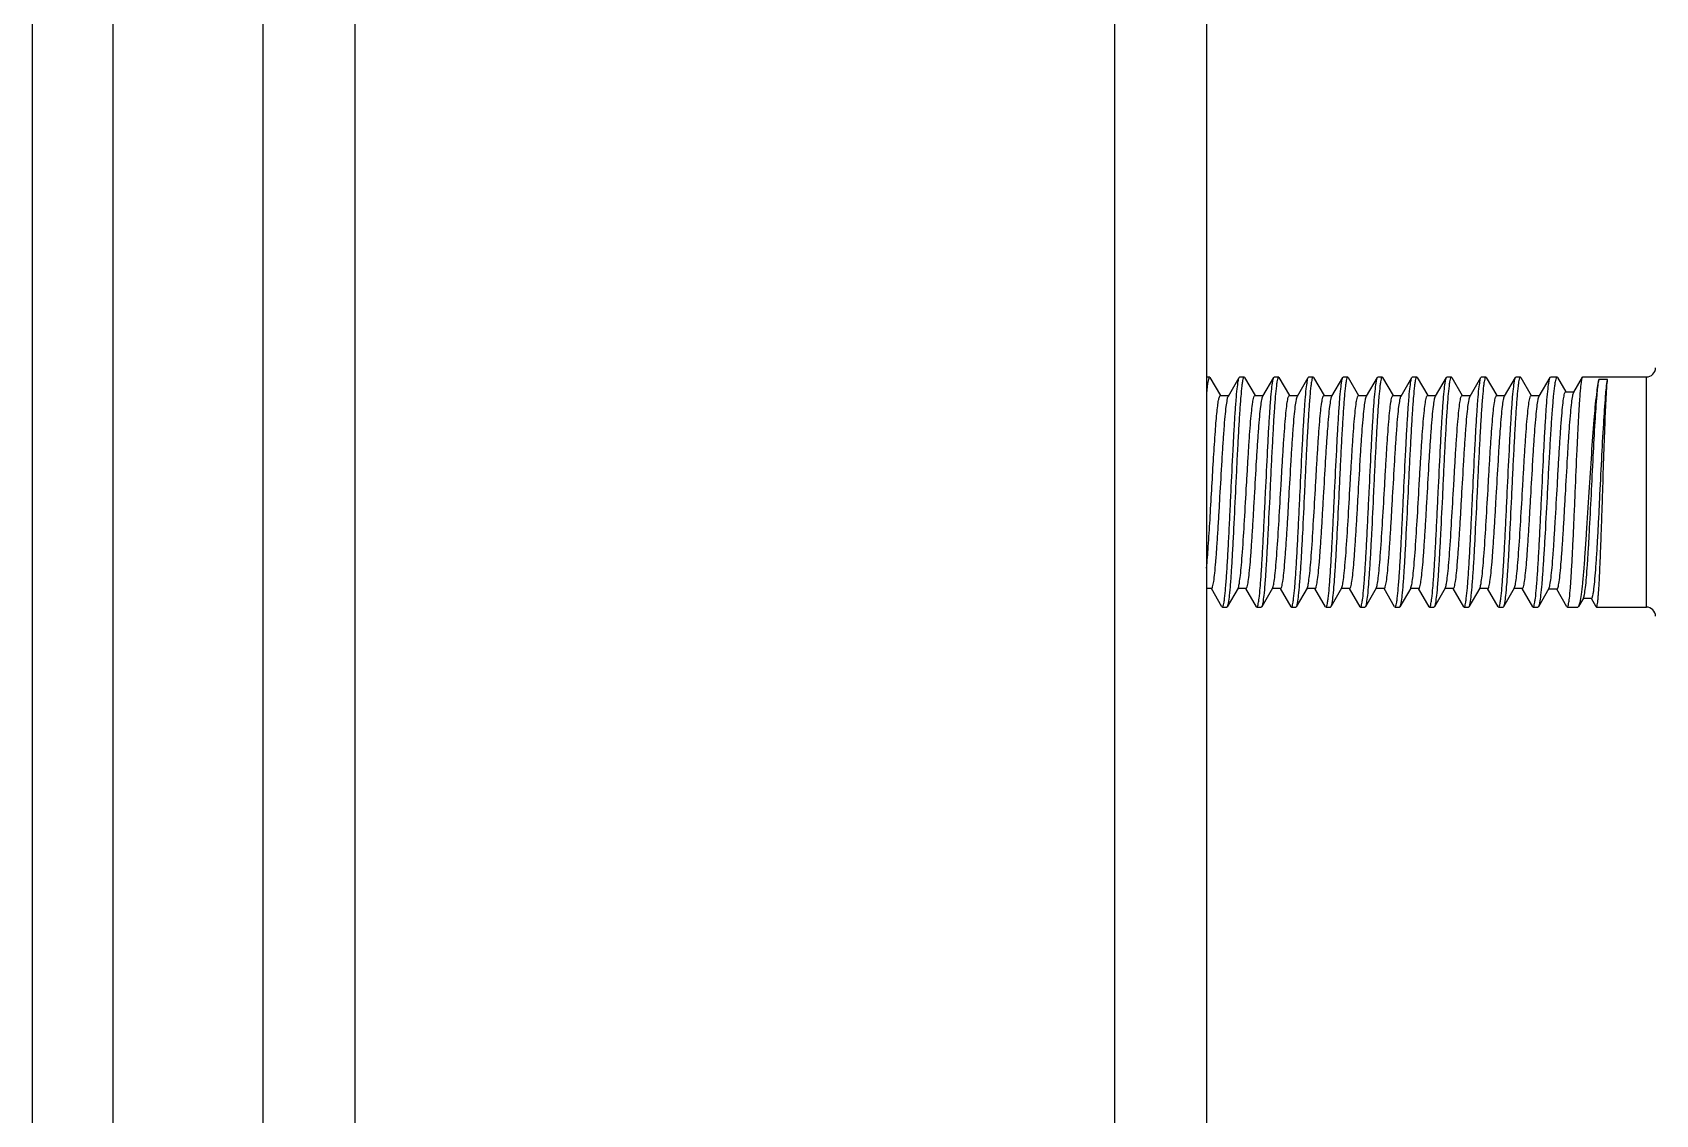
# Model space of a CAD drawing. Extents: x 27938 to 1042331, y -235042 to 1535213.
# Drawn here: x 724842 to 725419, y 755128 to 755512 of the extents above; entities that cross this region are included whole.
import ezdxf

# ---------------------------------------------------------------- set-up
doc = ezdxf.new("R2010")
doc.units = 0
doc.header["$LTSCALE"] = 1000
doc.header["$MEASUREMENT"] = 0

msp = doc.modelspace()

# ---------------------------------------------------------------- linework, layer by layer
for p, q in [((724842.22, 753125.76), (724842.22, 755867.83)), ((724870.84, 753483.81), (724870.84, 755746.94)), ((724924, 755594.09), (724924, 752879.18)), ((724956.71, 755594.09), (724956.71, 752879.18)), ((725226.57, 755594.09), (725226.57, 752879.18)), ((725259.28, 755594.09), (725259.28, 752879.18)), ((725259.28, 755389.65), (725260.3, 755389.65)), ((725260.46, 755389.52), (725260.3, 755389.65)), ((725260.46, 755389.52), (725264.22, 755383.03)), ((725267, 755382.87), (725270.87, 755389.52)), ((725270.87, 755389.52), (725271.03, 755389.65)), ((725271.03, 755389.65), (725272.57, 755389.65)), ((725272.73, 755389.52), (725272.57, 755389.65)), ((725272.73, 755389.52), (725276.49, 755383.03)), ((725279.27, 755382.87), (725283.14, 755389.52)), ((725283.14, 755389.52), (725283.3, 755389.65)), ((725283.3, 755389.65), (725284.83, 755389.65)), ((725284.99, 755389.52), (725284.83, 755389.65)), ((725284.99, 755389.52), (725288.75, 755383.03)), ((725291.53, 755382.87), (725295.4, 755389.52)), ((725295.4, 755389.52), (725295.56, 755389.65)), ((725295.56, 755389.65), (725297.1, 755389.65)), ((725297.26, 755389.52), (725297.1, 755389.65)), ((725297.26, 755389.52), (725301.02, 755383.03)), ((725303.8, 755382.87), (725307.67, 755389.52)), ((725307.67, 755389.52), (725307.83, 755389.65)), ((725307.83, 755389.65), (725309.37, 755389.65)), ((725309.53, 755389.52), (725309.37, 755389.65)), ((725309.53, 755389.52), (725313.29, 755383.03)), ((725316.06, 755382.87), (725319.93, 755389.52)), ((725319.93, 755389.52), (725320.1, 755389.65)), ((725320.1, 755389.65), (725321.63, 755389.65)), ((725321.79, 755389.52), (725325.55, 755383.03)), ((725328.33, 755382.87), (725332.2, 755389.52)), ((725332.2, 755389.52), (725332.36, 755389.65)), ((725332.36, 755389.65), (725333.9, 755389.65)), ((725334.06, 755389.52), (725333.9, 755389.65)), ((725334.06, 755389.52), (725337.82, 755383.03)), ((725340.6, 755382.87), (725344.47, 755389.52)), ((725344.47, 755389.52), (725344.63, 755389.65)), ((725344.63, 755389.65), (725346.16, 755389.65)), ((725346.33, 755389.52), (725346.16, 755389.65)), ((725346.33, 755389.52), (725350.08, 755383.03)), ((725352.86, 755382.87), (725356.73, 755389.52)), ((725356.73, 755389.52), (725356.89, 755389.65)), ((725356.89, 755389.65), (725358.43, 755389.65)), ((725358.59, 755389.52), (725358.43, 755389.65)), ((725358.59, 755389.52), (725362.35, 755383.03)), ((725365.13, 755382.87), (725369, 755389.52)), ((725369, 755389.52), (725369.16, 755389.65)), ((725369.16, 755389.65), (725370.7, 755389.65)), ((725370.86, 755389.52), (725374.62, 755383.03)), ((725377.4, 755382.87), (725381.27, 755389.52)), ((725381.27, 755389.52), (725381.43, 755389.65)), ((725381.43, 755389.65), (725383.75, 755389.65)), ((725383.96, 755389.47), (725383.75, 755389.65)), ((725383.96, 755389.47), (725386.91, 755384.4)), ((725389.7, 755384.24), (725392.79, 755389.55)), ((725392.79, 755389.55), (725392.9, 755389.65)), ((725392.9, 755389.65), (725415.47, 755389.65)), ((725401.7, 755388.72), (725398.63, 755388.72)), ((725415.47, 755307.88), (725415.47, 755389.65)), ((725264.12, 755383.03), (725267.1, 755383.03)), ((725276.39, 755383.03), (725279.36, 755383.03)), ((725288.66, 755383.03), (725291.63, 755383.03)), ((725300.92, 755383.03), (725303.89, 755383.03)), ((725313.19, 755383.03), (725316.16, 755383.03)), ((725325.46, 755383.03), (725328.43, 755383.03)), ((725337.72, 755383.03), (725340.69, 755383.03)), ((725349.99, 755383.03), (725352.96, 755383.03)), ((725362.25, 755383.03), (725365.23, 755383.03)), ((725374.52, 755383.03), (725377.49, 755383.03)), ((725386.82, 755384.4), (725389.79, 755384.4)), ((725261.06, 755314.5), (725259.28, 755314.5)), ((725264.74, 755308.02), (725260.96, 755314.5)), ((725270.45, 755314.67), (725266.59, 755308.02)), ((725273.32, 755314.5), (725270.35, 755314.5)), ((725270.45, 755314.67), (725270.55, 755314.89)), ((725277, 755308.02), (725273.23, 755314.5)), ((725282.72, 755314.67), (725278.86, 755308.02)), ((725285.59, 755314.5), (725282.62, 755314.5)), ((725282.72, 755314.67), (725282.81, 755314.88)), ((725289.27, 755308.02), (725285.49, 755314.5)), ((725294.98, 755314.67), (725291.13, 755308.02)), ((725297.86, 755314.5), (725294.89, 755314.5)), ((725294.98, 755314.67), (725295.08, 755314.87)), ((725301.54, 755308.02), (725297.76, 755314.5)), ((725307.25, 755314.67), (725303.39, 755308.02)), ((725310.12, 755314.5), (725307.15, 755314.5)), ((725307.25, 755314.67), (725307.34, 755314.86)), ((725313.8, 755308.02), (725310.03, 755314.5)), ((725319.51, 755314.67), (725315.66, 755308.02)), ((725322.39, 755314.5), (725319.42, 755314.5)), ((725319.51, 755314.67), (725319.6, 755314.85)), ((725326.07, 755308.02), (725322.29, 755314.5)), ((725331.78, 755314.67), (725327.93, 755308.02)), ((725334.66, 755314.5), (725331.68, 755314.5)), ((725331.78, 755314.67), (725331.86, 755314.85)), ((725338.33, 755308.02), (725334.56, 755314.5)), ((725344.05, 755314.67), (725340.19, 755308.02)), ((725346.92, 755314.5), (725343.95, 755314.5)), ((725344.05, 755314.67), (725344.13, 755314.84)), ((725350.6, 755308.02), (725346.83, 755314.5)), ((725356.31, 755314.67), (725352.46, 755308.02)), ((725359.19, 755314.5), (725356.22, 755314.5)), ((725356.31, 755314.67), (725356.39, 755314.83)), ((725362.87, 755308.02), (725359.09, 755314.5)), ((725368.58, 755314.67), (725364.72, 755308.02)), ((725371.45, 755314.5), (725368.48, 755314.5)), ((725368.58, 755314.67), (725368.65, 755314.82)), ((725375.13, 755308.02), (725371.36, 755314.5)), ((725380.86, 755314.44), (725377.14, 755308.04)), ((725383.73, 755314.27), (725380.76, 755314.27)), ((725387.28, 755308), (725383.64, 755314.27)), ((725393.14, 755311.12), (725391.38, 755308.1)), ((725264.74, 755308.02), (725264.9, 755307.88)), ((725264.9, 755307.88), (725266.43, 755307.88)), ((725266.59, 755308.02), (725266.43, 755307.88)), ((725277, 755308.02), (725277.16, 755307.88)), ((725277.16, 755307.88), (725278.7, 755307.88)), ((725278.86, 755308.02), (725278.7, 755307.88)), ((725289.27, 755308.02), (725289.43, 755307.88)), ((725289.43, 755307.88), (725290.97, 755307.88)), ((725291.13, 755308.02), (725290.97, 755307.88)), ((725301.54, 755308.02), (725301.7, 755307.88)), ((725301.7, 755307.88), (725303.23, 755307.88)), ((725303.39, 755308.02), (725303.23, 755307.88)), ((725313.8, 755308.02), (725313.96, 755307.88)), ((725313.96, 755307.88), (725315.5, 755307.88)), ((725315.66, 755308.02), (725315.5, 755307.88)), ((725326.07, 755308.02), (725326.23, 755307.88)), ((725326.23, 755307.88), (725327.76, 755307.88)), ((725327.93, 755308.02), (725327.76, 755307.88)), ((725338.33, 755308.02), (725338.49, 755307.88)), ((725338.49, 755307.88), (725340.03, 755307.88)), ((725340.19, 755308.02), (725340.03, 755307.88)), ((725350.6, 755308.02), (725350.76, 755307.88)), ((725350.76, 755307.88), (725352.3, 755307.88)), ((725352.46, 755308.02), (725352.3, 755307.88)), ((725362.87, 755308.02), (725363.03, 755307.88)), ((725363.03, 755307.88), (725364.56, 755307.88)), ((725364.72, 755308.02), (725364.56, 755307.88)), ((725375.13, 755308.02), (725375.29, 755307.88)), ((725375.29, 755307.88), (725376.96, 755307.88)), ((725377.14, 755308.04), (725376.96, 755307.88)), ((725387.28, 755308), (725387.43, 755307.88)), ((725387.43, 755307.88), (725391.13, 755307.88)), ((725391.38, 755308.1), (725391.13, 755307.88)), ((725396.03, 755310.97), (725393.05, 755310.97)), ((725397.7, 755307.96), (725395.97, 755310.93)), ((725397.7, 755307.96), (725397.78, 755307.88)), ((725397.78, 755307.88), (725415.47, 755307.88))]:
    msp.add_line(p, q)
for centre, start, end in [((725415.47, 755392.93), 270, 0), ((725415.47, 755304.61), 0, 90)]:
    msp.add_arc(centre, 3.27, start, end)
for points, knots in [([(725260.3, 755389.65), (725260.16, 755389.65), (725259.95, 755389.01), (725259.74, 755388.1), (725259.49, 755386.3), (725259.35, 755384.96), (725259.28, 755384.17)], [0, 0, 0, 0, 0.077049, 0.268055, 0.577055, 1, 1, 1, 1]), ([(725267.96, 755348.77), (725268.2, 755353.72), (725268.54, 755360.94), (725269.03, 755370.18), (725269.38, 755376.15), (725269.74, 755381.17), (725270.06, 755385.1), (725270.44, 755387.73), (725270.64, 755389.12), (725270.87, 755389.52)], [0, 0, 0, 0, 0.364023, 0.530311, 0.678342, 0.803036, 0.90014, 0.966414, 1, 1, 1, 1]), ([(725272.57, 755389.65), (725272.47, 755389.65), (725272.29, 755389.32), (725272.15, 755388.77), (725271.96, 755387.76), (725271.69, 755385.75), (725271.36, 755382.33), (725271, 755377.31), (725270.63, 755371.19), (725270.25, 755364.21), (725269.88, 755356.64), (725269.63, 755351.43), (725269.5, 755348.77)], [0, 0, 0, 0, 0.006679, 0.021742, 0.04591, 0.079126, 0.171519, 0.295578, 0.446611, 0.618856, 0.8057, 1, 1, 1, 1]), ([(725280.23, 755348.77), (725280.47, 755353.72), (725280.81, 755360.94), (725281.3, 755370.18), (725281.65, 755376.15), (725282.01, 755381.17), (725282.33, 755385.1), (725282.71, 755387.73), (725282.91, 755389.12), (725283.14, 755389.52)], [0, 0, 0, 0, 0.364021, 0.530313, 0.678345, 0.803036, 0.900138, 0.966413, 1, 1, 1, 1]), ([(725284.83, 755389.65), (725284.74, 755389.65), (725284.56, 755389.32), (725284.42, 755388.77), (725284.22, 755387.77), (725283.96, 755385.75), (725283.63, 755382.33), (725283.26, 755377.32), (725282.89, 755371.2), (725282.52, 755364.22), (725282.14, 755356.64), (725281.89, 755351.43), (725281.77, 755348.77)], [0, 0, 0, 0, 0.006669, 0.021718, 0.045876, 0.079084, 0.171468, 0.295521, 0.446556, 0.618814, 0.805682, 1, 1, 1, 1]), ([(725292.5, 755348.77), (725292.73, 755353.72), (725293.08, 755360.94), (725293.57, 755370.18), (725293.92, 755376.15), (725294.28, 755381.17), (725294.59, 755385.1), (725294.97, 755387.73), (725295.17, 755389.12), (725295.4, 755389.52)], [0, 0, 0, 0, 0.364026, 0.530319, 0.678348, 0.803035, 0.900137, 0.966414, 1, 1, 1, 1]), ([(725297.1, 755389.65), (725297.01, 755389.65), (725296.83, 755389.32), (725296.68, 755388.77), (725296.49, 755387.76), (725296.22, 755385.75), (725295.89, 755382.33), (725295.53, 755377.31), (725295.16, 755371.19), (725294.78, 755364.21), (725294.41, 755356.64), (725294.16, 755351.43), (725294.03, 755348.77)], [0, 0, 0, 0, 0.00669, 0.021765, 0.045943, 0.079167, 0.171572, 0.295635, 0.446661, 0.618889, 0.805716, 1, 1, 1, 1]), ([(725304.76, 755348.77), (725305, 755353.72), (725305.34, 755360.94), (725305.83, 755370.18), (725306.18, 755376.15), (725306.54, 755381.17), (725306.86, 755385.1), (725307.24, 755387.73), (725307.44, 755389.12), (725307.67, 755389.52)], [0, 0, 0, 0, 0.364024, 0.530311, 0.678342, 0.803035, 0.900139, 0.966414, 1, 1, 1, 1]), ([(725309.37, 755389.65), (725309.27, 755389.65), (725309.09, 755389.32), (725308.95, 755388.77), (725308.76, 755387.77), (725308.49, 755385.75), (725308.16, 755382.33), (725307.8, 755377.31), (725307.42, 755371.19), (725307.05, 755364.22), (725306.67, 755356.64), (725306.43, 755351.43), (725306.3, 755348.77)], [0, 0, 0, 0, 0.006677, 0.021735, 0.045901, 0.079116, 0.171512, 0.295573, 0.4466, 0.618843, 0.805694, 1, 1, 1, 1]), ([(725317.03, 755348.77), (725317.27, 755353.72), (725317.61, 755360.94), (725318.1, 755370.18), (725318.45, 755376.15), (725318.81, 755381.17), (725319.13, 755385.1), (725319.51, 755387.73), (725319.7, 755389.12), (725319.93, 755389.52)], [0, 0, 0, 0, 0.364026, 0.530313, 0.678337, 0.803029, 0.900137, 0.966414, 1, 1, 1, 1]), ([(725321.63, 755389.65), (725321.54, 755389.65), (725321.36, 755389.32), (725321.22, 755388.77), (725321.02, 755387.76), (725320.75, 755385.74), (725320.43, 755382.33), (725320.06, 755377.31), (725319.69, 755371.19), (725319.32, 755364.21), (725318.94, 755356.64), (725318.69, 755351.43), (725318.56, 755348.77)], [0, 0, 0, 0, 0.006697, 0.021777, 0.045962, 0.079191, 0.171605, 0.29567, 0.44669, 0.618909, 0.805726, 1, 1, 1, 1]), ([(725321.79, 755389.52), (725321.77, 755389.55), (725321.73, 755389.62), (725321.66, 755389.65), (725321.63, 755389.65)], [0, 0, 0, 0, 0.600612, 1, 1, 1, 1]), ([(725329.29, 755348.77), (725329.53, 755353.72), (725329.87, 755360.94), (725330.36, 755370.18), (725330.72, 755376.15), (725331.08, 755381.17), (725331.39, 755385.1), (725331.77, 755387.73), (725331.97, 755389.12), (725332.2, 755389.52)], [0, 0, 0, 0, 0.364026, 0.530312, 0.67834, 0.803034, 0.90014, 0.966415, 1, 1, 1, 1]), ([(725333.9, 755389.65), (725333.81, 755389.65), (725333.63, 755389.32), (725333.48, 755388.77), (725333.29, 755387.76), (725333.02, 755385.75), (725332.69, 755382.33), (725332.33, 755377.31), (725331.96, 755371.19), (725331.58, 755364.21), (725331.21, 755356.64), (725330.96, 755351.43), (725330.83, 755348.77)], [0, 0, 0, 0, 0.006686, 0.021757, 0.045931, 0.079152, 0.171553, 0.295615, 0.446644, 0.618879, 0.805711, 1, 1, 1, 1]), ([(725341.56, 755348.77), (725341.8, 755353.72), (725342.14, 755360.94), (725342.63, 755370.18), (725342.98, 755376.15), (725343.34, 755381.17), (725343.66, 755385.1), (725344.04, 755387.73), (725344.24, 755389.12), (725344.47, 755389.52)], [0, 0, 0, 0, 0.364021, 0.530311, 0.678343, 0.803036, 0.90014, 0.966414, 1, 1, 1, 1]), ([(725346.16, 755389.65), (725346.07, 755389.65), (725345.89, 755389.32), (725345.75, 755388.77), (725345.56, 755387.77), (725345.29, 755385.75), (725344.96, 755382.33), (725344.59, 755377.31), (725344.22, 755371.19), (725343.85, 755364.22), (725343.47, 755356.64), (725343.22, 755351.43), (725343.1, 755348.77)], [0, 0, 0, 0, 0.006676, 0.021736, 0.045901, 0.079115, 0.171505, 0.295563, 0.446596, 0.618846, 0.805696, 1, 1, 1, 1]), ([(725353.83, 755348.77), (725354.06, 755353.72), (725354.41, 755360.94), (725354.9, 755370.18), (725355.25, 755376.15), (725355.61, 755381.17), (725355.93, 755385.1), (725356.3, 755387.73), (725356.5, 755389.12), (725356.73, 755389.52)], [0, 0, 0, 0, 0.364021, 0.530314, 0.678346, 0.803036, 0.900137, 0.966413, 1, 1, 1, 1]), ([(725358.43, 755389.65), (725358.34, 755389.65), (725358.16, 755389.32), (725358.02, 755388.77), (725357.82, 755387.77), (725357.55, 755385.75), (725357.23, 755382.33), (725356.86, 755377.32), (725356.49, 755371.2), (725356.12, 755364.22), (725355.74, 755356.64), (725355.49, 755351.43), (725355.36, 755348.77)], [0, 0, 0, 0, 0.006669, 0.021718, 0.045876, 0.079084, 0.171468, 0.295522, 0.446557, 0.618815, 0.805682, 1, 1, 1, 1]), ([(725366.09, 755348.77), (725366.33, 755353.72), (725366.67, 755360.94), (725367.16, 755370.18), (725367.51, 755376.15), (725367.87, 755381.17), (725368.19, 755385.1), (725368.57, 755387.73), (725368.77, 755389.12), (725369, 755389.52)], [0, 0, 0, 0, 0.364026, 0.530319, 0.678348, 0.803035, 0.900137, 0.966414, 1, 1, 1, 1]), ([(725370.7, 755389.65), (725370.6, 755389.65), (725370.42, 755389.32), (725370.28, 755388.77), (725370.09, 755387.76), (725369.82, 755385.75), (725369.49, 755382.33), (725369.13, 755377.31), (725368.76, 755371.19), (725368.38, 755364.21), (725368.01, 755356.64), (725367.76, 755351.43), (725367.63, 755348.77)], [0, 0, 0, 0, 0.006688, 0.021753, 0.045929, 0.079148, 0.171548, 0.29561, 0.446639, 0.618873, 0.805706, 1, 1, 1, 1]), ([(725370.86, 755389.52), (725370.84, 755389.55), (725370.8, 755389.62), (725370.73, 755389.65), (725370.7, 755389.65)], [0, 0, 0, 0, 0.600476, 1, 1, 1, 1]), ([(725378.36, 755348.77), (725378.6, 755353.72), (725378.94, 755360.94), (725379.43, 755370.18), (725379.78, 755376.15), (725380.14, 755381.17), (725380.46, 755385.1), (725380.84, 755387.73), (725381.04, 755389.12), (725381.27, 755389.52)], [0, 0, 0, 0, 0.364024, 0.530312, 0.678343, 0.803036, 0.90014, 0.966414, 1, 1, 1, 1]), ([(725383.75, 755389.65), (725383.65, 755389.65), (725383.44, 755389.34), (725383.27, 755388.77), (725383.05, 755387.77), (725382.74, 755385.75), (725382.37, 755382.33), (725381.96, 755377.31), (725381.54, 755371.19), (725381.12, 755364.21), (725380.7, 755356.64), (725380.43, 755351.43), (725380.29, 755348.77)], [0, 0, 0, 0, 0.007187, 0.022465, 0.046744, 0.080015, 0.172417, 0.296393, 0.447275, 0.619318, 0.805937, 1, 1, 1, 1]), ([(725390.23, 755348.77), (725390.45, 755353.76), (725390.75, 755361.04), (725391.19, 755370.33), (725391.5, 755376.33), (725391.82, 755381.35), (725392.08, 755385.26), (725392.43, 755387.83), (725392.57, 755389.18), (725392.79, 755389.55)], [0, 0, 0, 0, 0.366748, 0.534004, 0.682559, 0.80722, 0.903651, 0.968552, 1, 1, 1, 1]), ([(725393.14, 755311.12), (725393.35, 755311.49), (725393.56, 755312.76), (725393.92, 755315.15), (725394.24, 755318.69), (725394.58, 755323.19), (725394.92, 755328.54), (725395.39, 755336.84), (725395.94, 755347.89), (725396.59, 755361), (725397.21, 755372.8), (725397.85, 755381.88), (725398.28, 755386.89), (725398.63, 755388.72)], [0, 0, 0, 0, 0.016498, 0.048153, 0.094091, 0.152829, 0.222461, 0.300749, 0.473185, 0.64885, 0.806645, 0.928205, 1, 1, 1, 1]), ([(725398.63, 755388.72), (725398.43, 755388.05), (725398.1, 755386.33), (725397.44, 755381.56), (725396.73, 755373.45), (725395.89, 755361.85), (725395.36, 755353.3), (725395.07, 755348.77)], [0, 0, 0, 0, 0.052104, 0.130854, 0.359409, 0.660459, 1, 1, 1, 1]), ([(725396.03, 755310.97), (725396.11, 755310.97), (725396.29, 755311.24), (725396.43, 755311.72), (725396.61, 755312.57), (725396.87, 755314.29), (725397.18, 755317.19), (725397.52, 755321.45), (725397.88, 755326.68), (725398.23, 755332.68), (725398.58, 755339.25), (725399.04, 755348.5), (725399.6, 755359.81), (725400.23, 755372.09), (725400.9, 755381.57), (725401.33, 755386.81), (725401.7, 755388.72)], [0, 0, 0, 0, 0.003181, 0.009997, 0.020842, 0.035708, 0.077022, 0.132568, 0.200428, 0.278278, 0.363482, 0.453195, 0.634322, 0.798504, 0.925407, 1, 1, 1, 1]), ([(725399.97, 755348.77), (725400.12, 755353.3), (725400.4, 755361.85), (725400.79, 755373.45), (725401.21, 755382.23), (725401.46, 755387), (725401.7, 755388.72)], [0, 0, 0, 0, 0.340216, 0.641739, 0.870295, 1, 1, 1, 1]), ([(725259.28, 755321.67), (725259.52, 755324.24), (725259.94, 755329.99), (725260.52, 755339.24), (725261.09, 755349.4), (725261.67, 755359.5), (725262.17, 755367.44), (725262.59, 755373.03), (725262.88, 755376.43), (725263.17, 755379.12), (725263.46, 755381.21), (725263.7, 755382.28), (725263.95, 755383.03), (725264.12, 755383.03)], [0, 0, 0, 0, 0.125273, 0.280526, 0.451, 0.620464, 0.772784, 0.837888, 0.893492, 0.938284, 0.971239, 0.991709, 1, 1, 1, 1]), ([(725261.06, 755314.5), (725261.14, 755314.5), (725261.32, 755314.74), (725261.56, 755315.53), (725261.89, 755317.34), (725262.22, 755320.27), (725262.58, 755324.25), (725262.94, 755329.1), (725263.3, 755334.67), (725263.67, 755340.75), (725264.15, 755349.22), (725264.62, 755357.62), (725265.12, 755365.64), (725265.48, 755370.88), (725265.85, 755375.33), (725266.18, 755378.83), (725266.55, 755381.22), (725266.78, 755382.49), (725267, 755382.87)], [0, 0, 0, 0, 0.003516, 0.010771, 0.037949, 0.081609, 0.140308, 0.211978, 0.294061, 0.383613, 0.477416, 0.664254, 0.750571, 0.827952, 0.893624, 0.945254, 0.981055, 1, 1, 1, 1]), ([(725270.55, 755314.89), (725270.74, 755315.38), (725270.99, 755316.8), (725271.34, 755319.44), (725271.68, 755323.11), (725272.19, 755329.63), (725272.78, 755339.14), (725273.35, 755349.22), (725273.83, 755357.54), (725274.18, 755363.47), (725274.54, 755368.88), (725274.89, 755373.6), (725275.25, 755377.46), (725275.58, 755380.29), (725275.9, 755382.04), (725276.14, 755382.8), (725276.31, 755383.03), (725276.39, 755383.03)], [0, 0, 0, 0, 0.023139, 0.062463, 0.116774, 0.184236, 0.348936, 0.533941, 0.62611, 0.713772, 0.793885, 0.863675, 0.920735, 0.963127, 0.989505, 0.996557, 1, 1, 1, 1]), ([(725273.32, 755314.5), (725273.4, 755314.5), (725273.58, 755314.74), (725273.83, 755315.53), (725274.15, 755317.34), (725274.49, 755320.27), (725274.85, 755324.25), (725275.2, 755329.1), (725275.57, 755334.67), (725275.93, 755340.75), (725276.42, 755349.22), (725276.89, 755357.62), (725277.39, 755365.64), (725277.75, 755370.88), (725278.11, 755375.33), (725278.45, 755378.83), (725278.82, 755381.22), (725279.05, 755382.49), (725279.27, 755382.87)], [0, 0, 0, 0, 0.003516, 0.010771, 0.037949, 0.081609, 0.140308, 0.211978, 0.294061, 0.383613, 0.477416, 0.664254, 0.750571, 0.827952, 0.893624, 0.945254, 0.981055, 1, 1, 1, 1]), ([(725282.81, 755314.88), (725283, 755315.37), (725283.25, 755316.78), (725283.6, 755319.41), (725283.95, 755323.07), (725284.45, 755329.59), (725285.04, 755339.11), (725285.61, 755349.19), (725286.09, 755357.52), (725286.45, 755363.45), (725286.81, 755368.87), (725287.16, 755373.59), (725287.51, 755377.45), (725287.84, 755380.28), (725288.16, 755382.04), (725288.4, 755382.8), (725288.58, 755383.03), (725288.66, 755383.03)], [0, 0, 0, 0, 0.023, 0.06221, 0.116433, 0.183837, 0.348506, 0.533571, 0.625793, 0.713517, 0.793694, 0.863545, 0.920659, 0.963092, 0.989496, 0.996554, 1, 1, 1, 1]), ([(725285.59, 755314.5), (725285.67, 755314.5), (725285.85, 755314.74), (725286.09, 755315.53), (725286.42, 755317.34), (725286.75, 755320.27), (725287.11, 755324.25), (725287.47, 755329.1), (725287.83, 755334.67), (725288.2, 755340.75), (725288.68, 755349.22), (725289.16, 755357.62), (725289.66, 755365.64), (725290.02, 755370.88), (725290.38, 755375.33), (725290.71, 755378.83), (725291.09, 755381.22), (725291.31, 755382.49), (725291.53, 755382.87)], [0, 0, 0, 0, 0.003516, 0.010771, 0.037949, 0.081609, 0.140308, 0.211978, 0.294061, 0.383613, 0.477416, 0.664254, 0.750571, 0.827952, 0.893624, 0.945254, 0.981055, 1, 1, 1, 1]), ([(725295.08, 755314.87), (725295.27, 755315.36), (725295.52, 755316.76), (725295.87, 755319.39), (725296.21, 755323.04), (725296.72, 755329.56), (725297.31, 755339.07), (725297.88, 755349.16), (725298.36, 755357.49), (725298.71, 755363.43), (725299.07, 755368.85), (725299.42, 755373.57), (725299.78, 755377.44), (725300.11, 755380.28), (725300.43, 755382.03), (725300.67, 755382.8), (725300.84, 755383.03), (725300.92, 755383.03)], [0, 0, 0, 0, 0.022862, 0.061956, 0.116091, 0.183437, 0.348074, 0.5332, 0.625476, 0.713261, 0.793503, 0.863416, 0.920583, 0.963057, 0.989487, 0.996552, 1, 1, 1, 1]), ([(725297.86, 755314.5), (725297.94, 755314.5), (725298.12, 755314.74), (725298.36, 755315.53), (725298.68, 755317.34), (725299.02, 755320.27), (725299.38, 755324.25), (725299.74, 755329.1), (725300.1, 755334.67), (725300.46, 755340.75), (725300.95, 755349.22), (725301.42, 755357.62), (725301.92, 755365.64), (725302.28, 755370.88), (725302.65, 755375.33), (725302.98, 755378.83), (725303.35, 755381.22), (725303.58, 755382.49), (725303.8, 755382.87)], [0, 0, 0, 0, 0.003516, 0.010771, 0.037949, 0.081609, 0.140308, 0.211978, 0.294061, 0.383613, 0.477416, 0.664254, 0.750571, 0.827952, 0.893624, 0.945254, 0.981055, 1, 1, 1, 1]), ([(725307.34, 755314.86), (725307.53, 755315.35), (725307.78, 755316.75), (725308.13, 755319.36), (725308.47, 755323.01), (725308.98, 755329.53), (725309.57, 755339.04), (725310.14, 755349.13), (725310.62, 755357.47), (725310.98, 755363.41), (725311.34, 755368.84), (725311.69, 755373.56), (725312.04, 755377.44), (725312.37, 755380.28), (725312.69, 755382.03), (725312.93, 755382.8), (725313.11, 755383.03), (725313.19, 755383.03)], [0, 0, 0, 0, 0.022723, 0.061701, 0.115749, 0.183037, 0.347642, 0.532829, 0.625158, 0.713005, 0.793312, 0.863286, 0.920506, 0.963022, 0.989478, 0.99655, 1, 1, 1, 1]), ([(725310.12, 755314.5), (725310.2, 755314.5), (725310.38, 755314.74), (725310.62, 755315.53), (725310.95, 755317.34), (725311.29, 755320.27), (725311.65, 755324.25), (725312, 755329.1), (725312.37, 755334.67), (725312.73, 755340.75), (725313.22, 755349.22), (725313.69, 755357.62), (725314.19, 755365.64), (725314.55, 755370.88), (725314.91, 755375.33), (725315.25, 755378.83), (725315.62, 755381.22), (725315.85, 755382.49), (725316.06, 755382.87)], [0, 0, 0, 0, 0.003516, 0.010771, 0.037949, 0.081609, 0.140308, 0.211978, 0.294061, 0.383613, 0.477416, 0.664254, 0.750571, 0.827952, 0.893624, 0.945254, 0.981055, 1, 1, 1, 1]), ([(725319.6, 755314.85), (725319.79, 755315.33), (725320.04, 755316.73), (725320.4, 755319.34), (725320.74, 755322.98), (725321.25, 755329.49), (725321.84, 755339.01), (725322.41, 755349.1), (725322.89, 755357.44), (725323.24, 755363.39), (725323.6, 755368.82), (725323.96, 755373.55), (725324.31, 755377.43), (725324.64, 755380.28), (725324.96, 755382.03), (725325.2, 755382.8), (725325.38, 755383.03), (725325.46, 755383.03)], [0, 0, 0, 0, 0.022584, 0.061447, 0.115407, 0.182636, 0.34721, 0.532457, 0.62484, 0.712749, 0.79312, 0.863155, 0.920429, 0.962986, 0.989469, 0.996548, 1, 1, 1, 1]), ([(725322.39, 755314.5), (725322.47, 755314.5), (725322.65, 755314.74), (725322.89, 755315.53), (725323.22, 755317.34), (725323.55, 755320.27), (725323.91, 755324.25), (725324.27, 755329.1), (725324.63, 755334.67), (725325, 755340.75), (725325.48, 755349.22), (725325.96, 755357.62), (725326.45, 755365.64), (725326.81, 755370.88), (725327.18, 755375.33), (725327.51, 755378.83), (725327.89, 755381.22), (725328.11, 755382.49), (725328.33, 755382.87)], [0, 0, 0, 0, 0.003516, 0.010772, 0.037949, 0.081609, 0.140308, 0.211978, 0.294061, 0.383612, 0.477416, 0.664254, 0.750571, 0.827952, 0.893624, 0.945254, 0.981055, 1, 1, 1, 1]), ([(725331.86, 755314.85), (725332.06, 755315.32), (725332.31, 755316.71), (725332.66, 755319.31), (725333, 755322.95), (725333.51, 755329.46), (725334.1, 755338.97), (725334.67, 755349.07), (725335.15, 755357.42), (725335.51, 755363.37), (725335.87, 755368.81), (725336.22, 755373.54), (725336.58, 755377.42), (725336.91, 755380.27), (725337.23, 755382.03), (725337.47, 755382.8), (725337.64, 755383.03), (725337.72, 755383.03)], [0, 0, 0, 0, 0.022445, 0.061192, 0.115065, 0.182235, 0.346776, 0.532084, 0.624521, 0.712492, 0.792928, 0.863025, 0.920353, 0.962951, 0.98946, 0.996545, 1, 1, 1, 1]), ([(725334.66, 755314.5), (725334.74, 755314.5), (725334.91, 755314.74), (725335.16, 755315.53), (725335.48, 755317.34), (725335.82, 755320.27), (725336.18, 755324.25), (725336.54, 755329.1), (725336.9, 755334.67), (725337.26, 755340.75), (725337.75, 755349.22), (725338.22, 755357.62), (725338.72, 755365.64), (725339.08, 755370.88), (725339.45, 755375.33), (725339.78, 755378.83), (725340.15, 755381.22), (725340.38, 755382.49), (725340.6, 755382.87)], [0, 0, 0, 0, 0.003516, 0.010772, 0.037949, 0.081609, 0.140308, 0.211978, 0.294061, 0.383612, 0.477416, 0.664253, 0.750571, 0.827952, 0.893624, 0.945254, 0.981055, 1, 1, 1, 1]), ([(725344.13, 755314.84), (725344.32, 755315.31), (725344.57, 755316.69), (725344.92, 755319.29), (725345.26, 755322.92), (725345.77, 755329.42), (725346.36, 755338.94), (725346.94, 755349.04), (725347.42, 755357.39), (725347.77, 755363.35), (725348.13, 755368.79), (725348.49, 755373.53), (725348.84, 755377.42), (725349.17, 755380.27), (725349.49, 755382.03), (725349.73, 755382.8), (725349.91, 755383.03), (725349.99, 755383.03)], [0, 0, 0, 0, 0.022306, 0.060937, 0.114721, 0.181834, 0.346342, 0.531711, 0.624202, 0.712235, 0.792736, 0.862894, 0.920276, 0.962916, 0.98945, 0.996543, 1, 1, 1, 1]), ([(725346.92, 755314.5), (725347, 755314.5), (725347.18, 755314.74), (725347.42, 755315.53), (725347.75, 755317.34), (725348.08, 755320.27), (725348.44, 755324.25), (725348.8, 755329.1), (725349.17, 755334.67), (725349.53, 755340.75), (725350.02, 755349.22), (725350.49, 755357.62), (725350.99, 755365.64), (725351.35, 755370.88), (725351.71, 755375.33), (725352.05, 755378.83), (725352.42, 755381.22), (725352.65, 755382.49), (725352.86, 755382.87)], [0, 0, 0, 0, 0.003515, 0.010772, 0.037949, 0.081609, 0.140308, 0.211978, 0.294061, 0.383612, 0.477415, 0.664253, 0.750571, 0.827952, 0.893624, 0.945254, 0.981055, 1, 1, 1, 1]), ([(725356.39, 755314.83), (725356.58, 755315.3), (725356.83, 755316.68), (725357.19, 755319.26), (725357.53, 755322.89), (725358.04, 755329.39), (725358.63, 755338.91), (725359.2, 755349.01), (725359.68, 755357.37), (725360.04, 755363.33), (725360.4, 755368.78), (725360.75, 755373.52), (725361.11, 755377.41), (725361.44, 755380.27), (725361.76, 755382.03), (725362, 755382.8), (725362.18, 755383.03), (725362.25, 755383.03)], [0, 0, 0, 0, 0.022167, 0.060682, 0.114378, 0.181432, 0.345908, 0.531337, 0.623882, 0.711978, 0.792543, 0.862763, 0.920199, 0.962881, 0.989441, 0.996541, 1, 1, 1, 1]), ([(725359.19, 755314.5), (725359.27, 755314.5), (725359.45, 755314.74), (725359.69, 755315.53), (725360.02, 755317.34), (725360.35, 755320.27), (725360.71, 755324.25), (725361.07, 755329.1), (725361.43, 755334.67), (725361.8, 755340.75), (725362.28, 755349.22), (725362.76, 755357.62), (725363.25, 755365.64), (725363.61, 755370.88), (725363.98, 755375.33), (725364.31, 755378.83), (725364.68, 755381.22), (725364.91, 755382.49), (725365.13, 755382.87)], [0, 0, 0, 0, 0.003515, 0.010772, 0.037949, 0.081609, 0.140308, 0.211978, 0.294061, 0.383612, 0.477415, 0.664253, 0.750571, 0.827952, 0.893624, 0.945254, 0.981055, 1, 1, 1, 1]), ([(725368.65, 755314.82), (725368.85, 755315.28), (725369.09, 755316.66), (725369.45, 755319.23), (725369.79, 755322.86), (725370.3, 755329.36), (725370.89, 755338.87), (725371.46, 755348.98), (725371.95, 755357.34), (725372.3, 755363.31), (725372.66, 755368.76), (725373.02, 755373.51), (725373.37, 755377.41), (725373.7, 755380.26), (725374.03, 755382.03), (725374.26, 755382.8), (725374.44, 755383.03), (725374.52, 755383.03)], [0, 0, 0, 0, 0.022028, 0.060426, 0.114034, 0.181029, 0.345472, 0.530963, 0.623561, 0.71172, 0.79235, 0.862632, 0.920122, 0.962845, 0.989432, 0.996538, 1, 1, 1, 1]), ([(725371.45, 755314.5), (725371.53, 755314.5), (725371.71, 755314.74), (725371.96, 755315.53), (725372.28, 755317.34), (725372.62, 755320.27), (725372.98, 755324.25), (725373.34, 755329.1), (725373.7, 755334.67), (725374.06, 755340.75), (725374.55, 755349.22), (725375.02, 755357.62), (725375.52, 755365.64), (725375.88, 755370.88), (725376.24, 755375.33), (725376.58, 755378.83), (725376.95, 755381.22), (725377.18, 755382.49), (725377.4, 755382.87)], [0, 0, 0, 0, 0.003515, 0.010772, 0.037949, 0.081609, 0.140308, 0.211978, 0.294061, 0.383612, 0.477415, 0.664253, 0.750571, 0.827952, 0.893624, 0.945254, 0.981055, 1, 1, 1, 1]), ([(725380.86, 755314.44), (725381.08, 755314.82), (725381.31, 755316.13), (725381.69, 755318.6), (725382.03, 755322.22), (725382.39, 755326.8), (725382.76, 755332.21), (725383.26, 755340.45), (725383.74, 755349.07), (725384.22, 755357.74), (725384.59, 755363.94), (725384.95, 755369.61), (725385.31, 755374.54), (725385.67, 755378.57), (725386, 755381.53), (725386.32, 755383.36), (725386.56, 755384.15), (725386.74, 755384.4), (725386.82, 755384.4)], [0, 0, 0, 0, 0.019036, 0.055162, 0.107284, 0.173532, 0.25149, 0.338305, 0.525651, 0.619397, 0.708683, 0.790327, 0.861445, 0.919555, 0.962678, 0.989457, 0.996584, 1, 1, 1, 1]), ([(725383.73, 755314.27), (725383.82, 755314.27), (725384, 755314.52), (725384.24, 755315.34), (725384.57, 755317.22), (725384.91, 755320.25), (725385.28, 755324.37), (725385.64, 755329.39), (725386.01, 755335.12), (725386.37, 755341.37), (725386.86, 755350.06), (725387.34, 755358.64), (725387.83, 755366.82), (725388.19, 755372.15), (725388.56, 755376.65), (725388.89, 755380.19), (725389.26, 755382.59), (725389.48, 755383.86), (725389.7, 755384.24)], [0, 0, 0, 0, 0.003526, 0.010871, 0.03842, 0.082642, 0.142013, 0.214376, 0.297085, 0.387117, 0.481196, 0.667858, 0.753739, 0.830507, 0.895467, 0.946372, 0.98153, 1, 1, 1, 1]), ([(725264.9, 755307.88), (725264.99, 755307.88), (725265.17, 755308.21), (725265.31, 755308.77), (725265.51, 755309.77), (725265.77, 755311.79), (725266.1, 755315.21), (725266.47, 755320.22), (725266.84, 755326.34), (725267.21, 755333.32), (725267.59, 755340.89), (725267.84, 755346.11), (725267.96, 755348.77)], [0, 0, 0, 0, 0.006696, 0.021778, 0.045962, 0.079192, 0.171607, 0.295672, 0.44669, 0.618908, 0.805728, 1, 1, 1, 1]), ([(725269.5, 755348.77), (725269.26, 755343.81), (725268.92, 755336.59), (725268.43, 755327.36), (725268.08, 755321.39), (725267.72, 755316.36), (725267.4, 755312.43), (725267.02, 755309.81), (725266.82, 755308.41), (725266.59, 755308.02)], [0, 0, 0, 0, 0.36397, 0.530239, 0.678254, 0.802945, 0.900063, 0.966368, 1, 1, 1, 1]), ([(725277.16, 755307.88), (725277.25, 755307.88), (725277.43, 755308.21), (725277.58, 755308.76), (725277.77, 755309.77), (725278.04, 755311.79), (725278.37, 755315.2), (725278.73, 755320.22), (725279.1, 755326.34), (725279.48, 755333.32), (725279.85, 755340.89), (725280.1, 755346.11), (725280.23, 755348.77)], [0, 0, 0, 0, 0.006683, 0.02175, 0.045921, 0.079139, 0.171534, 0.295592, 0.446617, 0.618856, 0.805703, 1, 1, 1, 1]), ([(725281.77, 755348.77), (725281.53, 755343.81), (725281.19, 755336.59), (725280.7, 755327.36), (725280.35, 755321.39), (725279.99, 755316.37), (725279.67, 755312.43), (725279.29, 755309.81), (725279.09, 755308.41), (725278.86, 755308.02)], [0, 0, 0, 0, 0.363954, 0.530216, 0.678234, 0.802928, 0.900053, 0.966366, 1, 1, 1, 1]), ([(725289.43, 755307.88), (725289.52, 755307.88), (725289.7, 755308.21), (725289.84, 755308.76), (725290.04, 755309.77), (725290.31, 755311.78), (725290.63, 755315.2), (725291, 755320.22), (725291.37, 755326.34), (725291.74, 755333.32), (725292.12, 755340.89), (725292.37, 755346.11), (725292.5, 755348.77)], [0, 0, 0, 0, 0.006669, 0.021719, 0.045878, 0.079087, 0.171477, 0.295536, 0.446573, 0.618824, 0.805681, 1, 1, 1, 1]), ([(725294.03, 755348.77), (725293.8, 755343.81), (725293.45, 755336.59), (725292.96, 755327.36), (725292.61, 755321.39), (725292.25, 755316.36), (725291.93, 755312.43), (725291.56, 755309.81), (725291.36, 755308.41), (725291.13, 755308.02)], [0, 0, 0, 0, 0.363958, 0.530229, 0.678249, 0.80294, 0.900058, 0.966367, 1, 1, 1, 1]), ([(725301.7, 755307.88), (725301.79, 755307.88), (725301.97, 755308.21), (725302.11, 755308.76), (725302.3, 755309.77), (725302.57, 755311.78), (725302.9, 755315.2), (725303.26, 755320.22), (725303.64, 755326.34), (725304.01, 755333.32), (725304.39, 755340.89), (725304.64, 755346.11), (725304.76, 755348.77)], [0, 0, 0, 0, 0.006673, 0.021729, 0.045891, 0.079103, 0.17149, 0.295546, 0.446581, 0.618835, 0.805691, 1, 1, 1, 1]), ([(725306.3, 755348.77), (725306.06, 755343.81), (725305.72, 755336.59), (725305.23, 755327.36), (725304.88, 755321.39), (725304.52, 755316.36), (725304.2, 755312.43), (725303.82, 755309.81), (725303.62, 755308.41), (725303.39, 755308.02)], [0, 0, 0, 0, 0.363957, 0.530226, 0.678246, 0.80294, 0.90006, 0.966367, 1, 1, 1, 1]), ([(725313.96, 755307.88), (725314.05, 755307.88), (725314.23, 755308.21), (725314.38, 755308.76), (725314.57, 755309.77), (725314.84, 755311.79), (725315.17, 755315.21), (725315.53, 755320.22), (725315.9, 755326.34), (725316.28, 755333.32), (725316.65, 755340.89), (725316.9, 755346.11), (725317.03, 755348.77)], [0, 0, 0, 0, 0.006683, 0.02175, 0.045922, 0.079141, 0.171538, 0.295599, 0.446629, 0.61887, 0.805706, 1, 1, 1, 1]), ([(725318.56, 755348.77), (725318.33, 755343.81), (725317.99, 755336.59), (725317.5, 755327.36), (725317.14, 755321.39), (725316.78, 755316.36), (725316.47, 755312.43), (725316.09, 755309.81), (725315.89, 755308.41), (725315.66, 755308.02)], [0, 0, 0, 0, 0.363961, 0.530224, 0.678244, 0.802939, 0.900061, 0.966368, 1, 1, 1, 1]), ([(725326.23, 755307.88), (725326.32, 755307.88), (725326.5, 755308.21), (725326.64, 755308.77), (725326.84, 755309.77), (725327.11, 755311.79), (725327.43, 755315.21), (725327.8, 755320.22), (725328.17, 755326.34), (725328.54, 755333.32), (725328.92, 755340.89), (725329.17, 755346.11), (725329.29, 755348.77)], [0, 0, 0, 0, 0.006693, 0.021771, 0.045952, 0.079178, 0.171587, 0.295651, 0.446675, 0.618899, 0.805721, 1, 1, 1, 1]), ([(725330.83, 755348.77), (725330.59, 755343.81), (725330.25, 755336.59), (725329.76, 755327.36), (725329.41, 755321.39), (725329.05, 755316.37), (725328.73, 755312.43), (725328.35, 755309.81), (725328.16, 755308.41), (725327.93, 755308.02)], [0, 0, 0, 0, 0.363963, 0.530226, 0.67824, 0.802935, 0.900059, 0.966368, 1, 1, 1, 1]), ([(725338.49, 755307.88), (725338.59, 755307.88), (725338.77, 755308.21), (725338.91, 755308.77), (725339.1, 755309.77), (725339.37, 755311.79), (725339.7, 755315.21), (725340.06, 755320.22), (725340.44, 755326.34), (725340.81, 755333.32), (725341.19, 755340.89), (725341.43, 755346.11), (725341.56, 755348.77)], [0, 0, 0, 0, 0.006694, 0.021774, 0.045957, 0.079186, 0.171599, 0.295663, 0.446681, 0.618902, 0.805725, 1, 1, 1, 1]), ([(725343.1, 755348.77), (725342.86, 755343.81), (725342.52, 755336.59), (725342.03, 755327.36), (725341.68, 755321.39), (725341.32, 755316.36), (725341, 755312.43), (725340.62, 755309.81), (725340.42, 755308.41), (725340.19, 755308.02)], [0, 0, 0, 0, 0.363971, 0.530241, 0.678257, 0.802947, 0.900064, 0.966368, 1, 1, 1, 1]), ([(725350.76, 755307.88), (725350.85, 755307.88), (725351.03, 755308.21), (725351.17, 755308.76), (725351.37, 755309.77), (725351.64, 755311.79), (725351.96, 755315.2), (725352.33, 755320.22), (725352.7, 755326.34), (725353.08, 755333.32), (725353.45, 755340.89), (725353.7, 755346.11), (725353.83, 755348.77)], [0, 0, 0, 0, 0.006682, 0.021747, 0.045917, 0.079134, 0.171527, 0.295584, 0.44661, 0.618852, 0.805701, 1, 1, 1, 1]), ([(725355.36, 755348.77), (725355.13, 755343.81), (725354.78, 755336.59), (725354.29, 755327.36), (725353.94, 755321.39), (725353.58, 755316.37), (725353.27, 755312.43), (725352.89, 755309.81), (725352.69, 755308.41), (725352.46, 755308.02)], [0, 0, 0, 0, 0.363954, 0.530216, 0.678234, 0.802928, 0.900053, 0.966366, 1, 1, 1, 1]), ([(725363.03, 755307.88), (725363.12, 755307.88), (725363.3, 755308.21), (725363.44, 755308.76), (725363.64, 755309.77), (725363.9, 755311.78), (725364.23, 755315.2), (725364.6, 755320.22), (725364.97, 755326.34), (725365.34, 755333.32), (725365.72, 755340.89), (725365.97, 755346.11), (725366.09, 755348.77)], [0, 0, 0, 0, 0.006669, 0.02172, 0.045879, 0.079089, 0.171479, 0.295539, 0.446576, 0.618826, 0.805682, 1, 1, 1, 1]), ([(725367.63, 755348.77), (725367.39, 755343.81), (725367.05, 755336.59), (725366.56, 755327.36), (725366.21, 755321.39), (725365.85, 755316.36), (725365.53, 755312.43), (725365.15, 755309.81), (725364.95, 755308.41), (725364.72, 755308.02)], [0, 0, 0, 0, 0.363959, 0.530229, 0.678249, 0.80294, 0.900058, 0.966367, 1, 1, 1, 1]), ([(725375.29, 755307.88), (725375.38, 755307.88), (725375.57, 755308.21), (725375.71, 755308.76), (725375.9, 755309.77), (725376.17, 755311.78), (725376.5, 755315.2), (725376.86, 755320.22), (725377.23, 755326.34), (725377.61, 755333.32), (725377.98, 755340.89), (725378.23, 755346.11), (725378.36, 755348.77)], [0, 0, 0, 0, 0.006673, 0.021727, 0.045889, 0.079101, 0.171487, 0.295543, 0.446578, 0.618832, 0.80569, 1, 1, 1, 1]), ([(725380.29, 755348.77), (725380.03, 755343.83), (725379.65, 755336.63), (725379.12, 755327.43), (725378.73, 755321.46), (725378.35, 755316.44), (725378, 755312.5), (725377.6, 755309.85), (725377.38, 755308.44), (725377.14, 755308.04)], [0, 0, 0, 0, 0.362797, 0.528646, 0.676443, 0.801155, 0.898568, 0.965462, 1, 1, 1, 1]), ([(725387.43, 755307.88), (725387.52, 755307.88), (725387.68, 755308.22), (725387.81, 755308.76), (725387.99, 755309.77), (725388.24, 755311.79), (725388.55, 755315.21), (725388.88, 755320.22), (725389.22, 755326.34), (725389.56, 755333.32), (725389.9, 755340.89), (725390.12, 755346.11), (725390.23, 755348.77)], [0, 0, 0, 0, 0.006494, 0.021489, 0.045625, 0.078827, 0.171228, 0.295321, 0.446402, 0.618703, 0.80562, 1, 1, 1, 1]), ([(725395.07, 755348.77), (725394.76, 755343.88), (725394.32, 755336.75), (725393.69, 755327.63), (725393.25, 755321.7), (725392.8, 755316.68), (725392.38, 755312.71), (725391.93, 755309.99), (725391.64, 755308.54), (725391.38, 755308.1)], [0, 0, 0, 0, 0.359329, 0.52395, 0.67108, 0.795828, 0.894098, 0.962746, 1, 1, 1, 1]), ([(725397.78, 755307.88), (725397.87, 755307.88), (725397.98, 755308.24), (725398.09, 755308.76), (725398.23, 755309.78), (725398.36, 755311.1), (725398.5, 755312.82), (725398.7, 755315.77), (725398.93, 755320.22), (725399.19, 755326.34), (725399.45, 755333.32), (725399.72, 755340.89), (725399.89, 755346.11), (725399.97, 755348.77)], [0, 0, 0, 0, 0.005906, 0.02066, 0.044668, 0.077802, 0.119769, 0.170184, 0.29436, 0.445608, 0.618145, 0.805336, 1, 1, 1, 1])]:
    msp.add_open_spline(points, degree=3, knots=knots)

doc.saveas('drawing.dxf')
